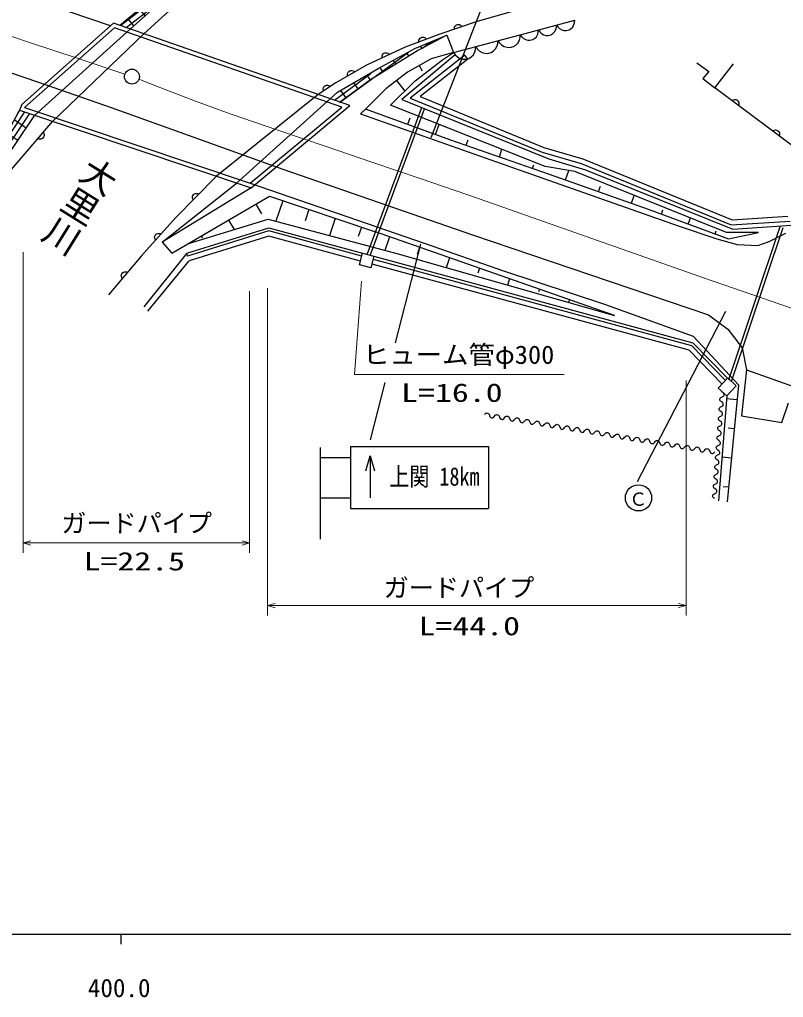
# Model space of a CAD drawing. Units: millimetres, scale not verified. Extents: x 40000 to 680000, y 20000 to 380000.
# Drawn here: x 457927 to 533958, y 198715 to 296001 of the extents above; entities that cross this region are included whole.
import ezdxf
from ezdxf.enums import TextEntityAlignment as Align

# ---------------------------------------------------------------- set-up
doc = ezdxf.new("R2010")
doc.units = ezdxf.units.MM
doc.header["$LTSCALE"] = 1000
doc.linetypes.add('CHAIN', pattern=[18.5, 12, -1.5, 3.5, -1.5])
for name, color, linetype, lineweight in [('M-BGD', 7, 'Continuous', 25), ('M-BMK', 2, 'CHAIN', 13), ('M-BMK-SRVR', 3, 'Continuous', 25), ('M-STR-HTXT', 7, 'Continuous', 13), ('M-STR-STR1', 1, 'Continuous', 25), ('M-STR-STRC', 7, 'Continuous', 25), ('M-TTL-BAND', 7, 'Continuous', 25)]:
    doc.layers.add(name, color=color, linetype=linetype, lineweight=lineweight)
doc.layers.add('M-BGD-HTXT', color=7, linetype='Continuous')
doc.styles.add('@ＭＳ ゴシック', font='')
doc.styles.add('ＭＳ ゴシック', font='')
doc.styles.get('@ＭＳ ゴシック').set_extended_font_data('@MS Gothic')
doc.styles.get('ＭＳ ゴシック').set_extended_font_data('MS Gothic')

msp = doc.modelspace()

# ---------------------------------------------------------------- hatches: boundary and pattern name
at = {"layer": 'M-BGD'}
h = msp.add_hatch(dxfattribs=at)
h.set_pattern_fill('USER', color=256, style=0, pattern_type=2)
h.set_pattern_definition([(217.8464, (478562, 302992), (306.774, -394.829), []), (307.846, (478562, 302992), (2369, 1840.64), []), (307.846, (477071, 302467), (2369, 1840.64), [])])
h.paths.add_polyline_path([(478562, 302992), (473088, 298739), (468959, 295062), (467901, 295431), (471985, 298818), (475687, 301575), (482619, 305946)])
h = msp.add_hatch(dxfattribs=at)
h.set_pattern_fill('USER', color=256, style=0, pattern_type=2)
h.set_pattern_definition([(216.193, (492845, 289993), (295.255, -403.515), []), (306.193, (492845, 289993), (2421.1, 1771.5), []), (306.193, (491340, 289510), (2421.1, 1771.5), [])])
h.paths.add_polyline_path([(497645, 292952), (492845, 289993), (489787, 287755), (488892, 288152), (489563, 288774), (497272, 293126), (500455, 294444)])
h = msp.add_hatch(dxfattribs=at)
h.set_pattern_fill('USER', color=256, style=0, pattern_type=2)
h.set_pattern_definition([(236.012, (459439, 286485), (414.578, -279.509), []), (326.012, (459439, 286485), (1677.05, 2487.47), []), (326.012, (458185, 285521), (1677.05, 2487.5), [])])
h.paths.add_polyline_path([(459439, 286485), (451191, 274253), (450863, 274435), (457935, 286990)])

# ---------------------------------------------------------------- linework, layer by layer
for p, q in [((456429, 298990), (466942, 295420)), ((467901, 295431), (471985, 298818)), ((473088, 298739), (468959, 295062)), ((470293, 294597), (474483, 298387)), ((508825, 297345), (503388, 295787)), ((503388, 295787), (499774, 294553)), ((507766, 294493), (513184, 295936)), ((468959, 295062), (459439, 286485)), ((461256, 285886), (470293, 294597)), ((499774, 294553), (496306, 293260)), ((497272, 293126), (500455, 294444)), ((500455, 294444), (497645, 292952)), ((500455, 294444), (501126, 292728)), ((501126, 292728), (507766, 294493)), ((496306, 293260), (492457, 291468)), ((497645, 292952), (492845, 289993)), ((493616, 291136), (497272, 293126)), ((452341, 292308), (459711, 289822)), ((501268, 292484), (495980, 288057)), ((498888, 292081), (496526, 290763)), ((502252, 292469), (496812, 288195)), ((497302, 289920), (500026, 292004)), ((502561, 292076), (497796, 288332)), ((501126, 292728), (498888, 292081)), ((500026, 292004), (501126, 292728)), ((502561, 292076), (502252, 292469)), ((492457, 291468), (489400, 289705)), ((489563, 288774), (493616, 291136)), ((497707, 291422), (497993, 290910)), ((525322, 291703), (526529, 290821)), ((527130, 289219), (528990, 291610)), ((492845, 289993), (489787, 287755)), ((496526, 290763), (494387, 289122)), ((494858, 287500), (497302, 289920)), ((495456, 289943), (496263, 288892)), ((526529, 290821), (525925, 290124)), ((525925, 290124), (527130, 289219)), ((459711, 289822), (467037, 287247)), ((489400, 289705), (487633, 288545)), ((494387, 289122), (492398, 287133)), ((539276, 280118), (527130, 289219)), ((487633, 288545), (477525, 280420)), ((479492, 279703), (488892, 288152)), ((488892, 288152), (489563, 288774)), ((495980, 288057), (510603, 282148)), ((496812, 288195), (509932, 282815)), ((497796, 288332), (510098, 283288)), ((467037, 287247), (484135, 281111)), ((492398, 287133), (491876, 286611)), ((492413, 287098), (500726, 284073)), ((492537, 272629), (497962, 287237)), ((492819, 272524), (498243, 287132)), ((510254, 281383), (494858, 287500)), ((457935, 286990), (450863, 274435)), ((451191, 274253), (459439, 286485)), ((491876, 286611), (508231, 280843)), ((496569, 285585), (496805, 286232)), ((456333, 280160), (461256, 285886)), ((499340, 284577), (499703, 285575)), ((500726, 284073), (510641, 280628)), ((502378, 283499), (502564, 284033)), ((510098, 283288), (513983, 282152)), ((505684, 282350), (505943, 283096)), ((509932, 282815), (513818, 281680)), ((510603, 282148), (514268, 281066)), ((513983, 282152), (528844, 276089)), ((508989, 281202), (509114, 281562)), ((513199, 280882), (510254, 281383)), ((513818, 281680), (528761, 275583)), ((477525, 280420), (473438, 276284)), ((484135, 281111), (503006, 274584)), ((508231, 280843), (523575, 275457)), ((510641, 280628), (520477, 277142)), ((512281, 280047), (512612, 280982)), ((528282, 274832), (513199, 280882)), ((514268, 281066), (528905, 275151)), ((472121, 273869), (479492, 279703)), ((480976, 279263), (472121, 273869)), ((480892, 279713), (498288, 273728)), ((515559, 278885), (515755, 279437)), ((473093, 272771), (482816, 278417)), ((482816, 278417), (493260, 274904)), ((518838, 277723), (519116, 278509)), ((481455, 277627), (482003, 276684)), ((484122, 277978), (483436, 275939)), ((486733, 277100), (486354, 275974)), ((520477, 277142), (528483, 274171)), ((521811, 276647), (521962, 277055)), ((528844, 276089), (534405, 276430)), ((473438, 276284), (470020, 272458)), ((474651, 273676), (482662, 276147)), ((478734, 276046), (479281, 275104)), ((482662, 276147), (495463, 272711)), ((489344, 276221), (488768, 274508)), ((491955, 275343), (491642, 274413)), ((523575, 275457), (527334, 274179)), ((524480, 275657), (524706, 276267)), ((528525, 260175), (533633, 275405)), ((528761, 275583), (534618, 275942)), ((528905, 275151), (534774, 275552)), ((474564, 272751), (482722, 275283)), ((482728, 274971), (474653, 272464)), ((482738, 274450), (474801, 271987)), ((476012, 274466), (476121, 274278)), ((482722, 275283), (492067, 272751)), ((491988, 272461), (482728, 274971)), ((491857, 271979), (482738, 274450)), ((517145, 266562), (493260, 274904)), ((494753, 274383), (494280, 273028)), ((503006, 274584), (526508, 266636)), ((527148, 274666), (527269, 274991)), ((531467, 274832), (528282, 274832)), ((528483, 274171), (531467, 274832)), ((528810, 260080), (533917, 275310)), ((532526, 273907), (534192, 274760)), ((472121, 273869), (473093, 272771)), ((498288, 273728), (506109, 271000)), ((527334, 274179), (529349, 273636)), ((529349, 273636), (531402, 273520)), ((531402, 273520), (532526, 273907)), ((470020, 272458), (466789, 268631)), ((474564, 272751), (470304, 267426)), ((474653, 272464), (474564, 272751)), ((491765, 271586), (492067, 272751)), ((492067, 272751), (493189, 272461)), ((493189, 272461), (492887, 271295)), ((493189, 272461), (524954, 263850)), ((495463, 272711), (517145, 266562)), ((497739, 273340), (497496, 272644)), ((470706, 267004), (474801, 271987)), ((492887, 271295), (491765, 271586)), ((492980, 271689), (524533, 263136)), ((493110, 272171), (524796, 263582)), ((500724, 272297), (500382, 271316)), ((503710, 271254), (503542, 270773)), ((506109, 271000), (516143, 267688)), ((506696, 270212), (506477, 269587)), ((509681, 269169), (509588, 268901)), ((512667, 268126), (512573, 267858)), ((516143, 267688), (524967, 264514)), ((526508, 266636), (528417, 265196)), ((528417, 265196), (529838, 263331)), ((524954, 263850), (528388, 260322)), ((524967, 264514), (529504, 259631)), ((524533, 263136), (527846, 259732)), ((524796, 263582), (528185, 260100)), ((529838, 263331), (530282, 261155)), ((530282, 261155), (529793, 256582)), ((530282, 261155), (535521, 259291)), ((528408, 260343), (527475, 259328)), ((529248, 259571), (528408, 260343)), ((527475, 259328), (528315, 258556)), ((528315, 258556), (529248, 259571)), ((528378, 248018), (529504, 259631)), ((528315, 258556), (527480, 248131)), ((529363, 258179), (528294, 258283)), ((533790, 255916), (534456, 257870)), ((529793, 256582), (533790, 255916)), ((529082, 255276), (528469, 255336)), ((528800, 252373), (527827, 252468)), ((528518, 249470), (527964, 249524))]:
    msp.add_line(p, q, dxfattribs=at)
for points in [[(511378, 295455), (511501, 295265), (511656, 295118), (511885, 294966), (512113, 294911), (512343, 294899), (512623, 294974), (512817, 295098), (512987, 295259), (513110, 295505), (513167, 295709), (513184, 295936)], [(501203, 295041), (501203, 295138), (501223, 295228), (501267, 295336), (501335, 295409), (501414, 295466), (501532, 295506), (501630, 295510), (501729, 295493), (501831, 295435), (501901, 295377), (501960, 295300)], [(507766, 294493), (507889, 294304), (508044, 294156), (508273, 294005), (508500, 293949), (508731, 293938), (509011, 294012), (509205, 294137), (509375, 294298), (509498, 294543), (509555, 294747), (509572, 294974)], [(509572, 294974), (509695, 294785), (509850, 294637), (510079, 294485), (510306, 294430), (510537, 294419), (510817, 294493), (511011, 294617), (511181, 294779), (511304, 295024), (511361, 295228), (511378, 295455)], [(497665, 293767), (497663, 293864), (497681, 293954), (497721, 294063), (497787, 294139), (497865, 294198), (497981, 294241), (498079, 294248), (498179, 294234), (498282, 294179), (498355, 294122), (498415, 294046)], [(503339, 293316), (503490, 293084), (503680, 292904), (503961, 292717), (504239, 292649), (504521, 292636), (504865, 292727), (505102, 292879), (505311, 293076), (505462, 293377), (505532, 293627), (505552, 293905)], [(505552, 293905), (505703, 293672), (505893, 293492), (506174, 293306), (506452, 293238), (506735, 293224), (507078, 293315), (507316, 293467), (507524, 293665), (507675, 293966), (507745, 294215), (507766, 294493)], [(501126, 292728), (501277, 292495), (501467, 292315), (501747, 292129), (502026, 292061), (502308, 292047), (502651, 292138), (502889, 292290), (503097, 292488), (503249, 292789), (503318, 293038), (503339, 293316)], [(494019, 292195), (494009, 292292), (494020, 292383), (494051, 292495), (494111, 292576), (494184, 292641), (494297, 292693), (494394, 292707), (494494, 292701), (494602, 292654), (494678, 292604), (494744, 292533)], [(490582, 290386), (490564, 290482), (490566, 290573), (490588, 290688), (490640, 290773), (490708, 290844), (490815, 290906), (490911, 290929), (491011, 290932), (491122, 290894), (491203, 290851), (491275, 290786)], [(488182, 288906), (488158, 289000), (488156, 289092), (488171, 289207), (488218, 289295), (488282, 289370), (488385, 289438), (488479, 289466), (488579, 289475), (488693, 289444), (488776, 289405), (488851, 289344)], [(528834, 287942), (528915, 287996), (529000, 288030), (529113, 288055), (529213, 288040), (529305, 288006), (529404, 287932), (529462, 287853), (529504, 287762), (529514, 287645), (529505, 287554), (529474, 287462)], [(460286, 284758), (460335, 284673), (460363, 284586), (460380, 284471), (460359, 284373), (460319, 284284), (460238, 284190), (460156, 284137), (460062, 284101), (459945, 284099), (459854, 284114), (459765, 284151)], [(532883, 284908), (532964, 284963), (533049, 284996), (533162, 285021), (533262, 285007), (533354, 284973), (533453, 284899), (533511, 284820), (533553, 284729), (533563, 284611), (533554, 284520), (533523, 284429)], [(475200, 278068), (475158, 278155), (475136, 278244), (475127, 278360), (475154, 278456), (475200, 278543), (475288, 278631), (475374, 278678), (475470, 278707), (475587, 278701), (475676, 278680), (475763, 278637)], [(471463, 274073), (471415, 274158), (471389, 274246), (471374, 274361), (471397, 274458), (471439, 274547), (471521, 274640), (471605, 274691), (471699, 274725), (471817, 274724), (471907, 274708), (471996, 274669)], [(468146, 270239), (468097, 270323), (468068, 270410), (468050, 270525), (468070, 270623), (468109, 270713), (468189, 270807), (468271, 270861), (468365, 270897), (468482, 270900), (468573, 270887), (468663, 270850)], [(527802, 257969), (527711, 258036), (527670, 258078), (527640, 258131), (527628, 258194), (527633, 258255), (527654, 258309), (527689, 258359), (527738, 258397), (527939, 258502), (527983, 258543), (528017, 258581), (528041, 258642), (528046, 258709), (528034, 258771), (528002, 258821), (527966, 258863), (527874, 258930)], [(527730, 257007), (527639, 257075), (527598, 257116), (527569, 257169), (527556, 257233), (527561, 257293), (527582, 257347), (527617, 257398), (527666, 257435), (527867, 257541), (527911, 257581), (527945, 257620), (527969, 257681), (527974, 257748), (527962, 257809), (527930, 257860), (527894, 257901), (527802, 257969)], [(504206, 256700), (504284, 256789), (504331, 256828), (504389, 256854), (504457, 256861), (504519, 256851), (504573, 256824), (504623, 256783), (504658, 256729), (504750, 256510), (504788, 256460), (504825, 256421), (504887, 256390), (504956, 256379), (505021, 256387), (505077, 256416), (505123, 256449), (505202, 256539)], [(527659, 256046), (527567, 256113), (527526, 256155), (527497, 256208), (527484, 256272), (527489, 256332), (527510, 256386), (527545, 256436), (527594, 256474), (527795, 256580), (527839, 256620), (527874, 256658), (527897, 256719), (527902, 256787), (527890, 256848), (527858, 256899), (527822, 256940), (527730, 257007)], [(505202, 256539), (505280, 256628), (505327, 256667), (505385, 256693), (505453, 256700), (505515, 256690), (505570, 256663), (505619, 256622), (505654, 256568), (505746, 256349), (505784, 256299), (505821, 256260), (505883, 256229), (505952, 256218), (506018, 256225), (506073, 256255), (506120, 256288), (506198, 256378)], [(506198, 256378), (506276, 256467), (506324, 256506), (506381, 256532), (506449, 256539), (506511, 256529), (506566, 256502), (506615, 256461), (506650, 256407), (506742, 256188), (506780, 256138), (506817, 256099), (506879, 256068), (506949, 256057), (507014, 256064), (507070, 256094), (507116, 256127), (507194, 256217)], [(507194, 256217), (507273, 256306), (507320, 256345), (507378, 256371), (507445, 256378), (507508, 256368), (507562, 256341), (507612, 256300), (507646, 256246), (507739, 256026), (507777, 255977), (507814, 255938), (507875, 255907), (507945, 255896), (508010, 255903), (508066, 255933), (508112, 255966), (508191, 256056)], [(508191, 256056), (508269, 256145), (508316, 256184), (508374, 256210), (508442, 256217), (508504, 256207), (508558, 256180), (508608, 256139), (508643, 256085), (508735, 255865), (508773, 255816), (508810, 255777), (508871, 255746), (508941, 255735), (509006, 255742), (509062, 255772), (509108, 255805), (509187, 255894)], [(509187, 255894), (509265, 255984), (509312, 256022), (509370, 256049), (509438, 256056), (509500, 256046), (509554, 256019), (509604, 255978), (509639, 255924), (509731, 255704), (509769, 255655), (509806, 255615), (509868, 255585), (509937, 255574), (510002, 255581), (510058, 255610), (510105, 255644), (510183, 255733)], [(510183, 255733), (510261, 255823), (510308, 255861), (510366, 255888), (510434, 255895), (510496, 255885), (510551, 255858), (510600, 255817), (510635, 255763), (510727, 255543), (510765, 255494), (510802, 255454), (510864, 255424), (510934, 255413), (510999, 255420), (511055, 255449), (511101, 255483), (511179, 255572)], [(527587, 255085), (527495, 255152), (527455, 255193), (527425, 255246), (527413, 255310), (527417, 255370), (527438, 255424), (527473, 255475), (527522, 255512), (527723, 255618), (527767, 255658), (527802, 255697), (527825, 255758), (527831, 255825), (527818, 255887), (527786, 255937), (527750, 255979), (527659, 256046)], [(511179, 255572), (511258, 255662), (511305, 255700), (511363, 255727), (511430, 255734), (511492, 255724), (511547, 255697), (511597, 255656), (511631, 255601), (511724, 255382), (511761, 255332), (511799, 255293), (511860, 255263), (511930, 255252), (511995, 255259), (512051, 255288), (512097, 255322), (512175, 255411)], [(512175, 255411), (512254, 255501), (512301, 255539), (512359, 255566), (512426, 255573), (512489, 255562), (512543, 255536), (512593, 255495), (512627, 255440), (512720, 255221), (512758, 255171), (512795, 255132), (512856, 255102), (512926, 255091), (512991, 255098), (513047, 255127), (513093, 255161), (513172, 255250)], [(513172, 255250), (513250, 255340), (513297, 255378), (513355, 255404), (513423, 255411), (513485, 255401), (513539, 255375), (513589, 255333), (513624, 255279), (513716, 255060), (513754, 255010), (513791, 254971), (513853, 254941), (513922, 254929), (513987, 254937), (514043, 254966), (514090, 254999), (514168, 255089)], [(514168, 255089), (514246, 255179), (514293, 255217), (514351, 255243), (514419, 255250), (514481, 255240), (514536, 255214), (514585, 255172), (514620, 255118), (514712, 254899), (514750, 254849), (514787, 254810), (514849, 254780), (514919, 254768), (514984, 254776), (515039, 254805), (515086, 254838), (515164, 254928)], [(515164, 254928), (515243, 255018), (515290, 255056), (515348, 255082), (515415, 255089), (515477, 255079), (515532, 255053), (515581, 255011), (515616, 254957), (515708, 254738), (515746, 254688), (515784, 254649), (515845, 254619), (515915, 254607), (515980, 254615), (516036, 254644), (516082, 254677), (516160, 254767)], [(516160, 254767), (516239, 254856), (516286, 254895), (516344, 254921), (516411, 254928), (516474, 254918), (516528, 254891), (516578, 254850), (516612, 254796), (516705, 254577), (516743, 254527), (516780, 254488), (516841, 254457), (516911, 254446), (516976, 254454), (517032, 254483), (517078, 254516), (517157, 254606)], [(527515, 254123), (527423, 254190), (527383, 254232), (527353, 254285), (527341, 254349), (527345, 254409), (527366, 254463), (527401, 254513), (527450, 254551), (527651, 254657), (527695, 254697), (527730, 254735), (527754, 254796), (527759, 254864), (527746, 254925), (527714, 254976), (527678, 255017), (527587, 255085)], [(517157, 254606), (517235, 254695), (517282, 254734), (517340, 254760), (517408, 254767), (517470, 254757), (517524, 254730), (517574, 254689), (517609, 254635), (517701, 254416), (517739, 254366), (517776, 254327), (517838, 254296), (517907, 254285), (517972, 254292), (518028, 254322), (518074, 254355), (518153, 254445)], [(518153, 254445), (518231, 254534), (518278, 254573), (518336, 254599), (518404, 254606), (518466, 254596), (518521, 254569), (518570, 254528), (518605, 254474), (518697, 254254), (518735, 254205), (518772, 254166), (518834, 254135), (518903, 254124), (518969, 254131), (519024, 254161), (519071, 254194), (519149, 254284)], [(519149, 254284), (519227, 254373), (519275, 254412), (519332, 254438), (519400, 254445), (519462, 254435), (519517, 254408), (519566, 254367), (519601, 254313), (519693, 254093), (519731, 254044), (519768, 254005), (519830, 253974), (519900, 253963), (519965, 253970), (520021, 254000), (520067, 254033), (520145, 254123)], [(520145, 254123), (520224, 254212), (520271, 254250), (520329, 254277), (520396, 254284), (520459, 254274), (520513, 254247), (520563, 254206), (520597, 254152), (520690, 253932), (520728, 253883), (520765, 253843), (520826, 253813), (520896, 253802), (520961, 253809), (521017, 253838), (521063, 253872), (521142, 253961)], [(521142, 253961), (521220, 254051), (521267, 254089), (521325, 254116), (521393, 254123), (521455, 254113), (521509, 254086), (521559, 254045), (521594, 253991), (521686, 253771), (521724, 253722), (521761, 253682), (521822, 253652), (521892, 253641), (521957, 253648), (522013, 253677), (522059, 253711), (522138, 253800)], [(522138, 253800), (522216, 253890), (522263, 253928), (522321, 253955), (522389, 253962), (522451, 253952), (522505, 253925), (522555, 253884), (522590, 253829), (522682, 253610), (522720, 253561), (522757, 253521), (522819, 253491), (522888, 253480), (522953, 253487), (523009, 253516), (523056, 253550), (523134, 253639)], [(527443, 253162), (527351, 253229), (527311, 253271), (527281, 253324), (527269, 253387), (527273, 253448), (527294, 253502), (527329, 253552), (527378, 253590), (527579, 253695), (527623, 253736), (527658, 253774), (527682, 253835), (527687, 253902), (527674, 253964), (527642, 254014), (527606, 254056), (527515, 254123)], [(523134, 253639), (523212, 253729), (523259, 253767), (523317, 253794), (523385, 253801), (523447, 253791), (523502, 253764), (523551, 253723), (523586, 253668), (523678, 253449), (523716, 253399), (523753, 253360), (523815, 253330), (523885, 253319), (523950, 253326), (524006, 253355), (524052, 253389), (524130, 253478)], [(524130, 253478), (524209, 253568), (524256, 253606), (524314, 253633), (524381, 253639), (524443, 253629), (524498, 253603), (524548, 253561), (524582, 253507), (524675, 253288), (524712, 253238), (524750, 253199), (524811, 253169), (524881, 253157), (524946, 253165), (525002, 253194), (525048, 253228), (525126, 253317)], [(525126, 253317), (525205, 253407), (525252, 253445), (525310, 253471), (525377, 253478), (525440, 253468), (525494, 253442), (525544, 253400), (525578, 253346), (525671, 253127), (525709, 253077), (525746, 253038), (525807, 253008), (525877, 252996), (525942, 253004), (525998, 253033), (526044, 253066), (526123, 253156)], [(526123, 253156), (526201, 253246), (526248, 253284), (526306, 253310), (526374, 253317), (526436, 253307), (526490, 253281), (526540, 253239), (526575, 253185), (526667, 252966), (526705, 252916), (526742, 252877), (526804, 252847), (526873, 252835), (526938, 252843), (526994, 252872), (527041, 252905), (527119, 252995)], [(527371, 252200), (527279, 252268), (527239, 252309), (527209, 252362), (527197, 252426), (527201, 252486), (527222, 252540), (527257, 252591), (527306, 252628), (527507, 252734), (527551, 252774), (527586, 252813), (527610, 252874), (527615, 252941), (527602, 253002), (527570, 253053), (527534, 253094), (527443, 253162)], [(527299, 251239), (527207, 251306), (527167, 251348), (527137, 251401), (527125, 251465), (527129, 251525), (527150, 251579), (527185, 251629), (527234, 251667), (527435, 251773), (527480, 251813), (527514, 251851), (527538, 251912), (527543, 251980), (527530, 252041), (527498, 252092), (527462, 252133), (527371, 252200)], [(527227, 250278), (527135, 250345), (527095, 250386), (527065, 250439), (527053, 250503), (527057, 250563), (527078, 250617), (527114, 250668), (527162, 250705), (527364, 250811), (527408, 250851), (527442, 250890), (527466, 250951), (527471, 251018), (527459, 251080), (527426, 251130), (527390, 251172), (527299, 251239)], [(527155, 249316), (527063, 249383), (527023, 249425), (526993, 249478), (526981, 249542), (526985, 249602), (527006, 249656), (527042, 249706), (527090, 249744), (527292, 249850), (527336, 249890), (527370, 249928), (527394, 249989), (527399, 250057), (527387, 250118), (527354, 250169), (527319, 250210), (527227, 250278)], [(527083, 248355), (526991, 248422), (526951, 248464), (526921, 248517), (526909, 248580), (526913, 248641), (526934, 248695), (526970, 248745), (527018, 248783), (527220, 248888), (527264, 248929), (527298, 248967), (527322, 249028), (527327, 249095), (527315, 249157), (527282, 249207), (527247, 249249), (527155, 249316)]]:
    msp.add_lwpolyline(points, dxfattribs=at)
at = {"layer": 'M-BMK'}
for points in [[(468407, 290579), (463672, 292150), (458928, 293726), (454192, 295294), (449433, 296817), (444662, 298265), (439871, 299686), (436314, 300731), (432732, 301721), (429917, 302412), (427078, 303048), (422302, 304044), (417516, 304982), (414163, 305591), (410790, 306142), (408327, 306487), (405855, 306772), (402939, 307042), (400007, 307252), (395914, 307458), (391808, 307604)], [(563858, 257265), (559144, 258900), (554420, 260537), (549705, 262168), (544979, 263797), (540260, 265416), (535532, 267036), (530814, 268655), (526091, 270289), (521383, 271937), (516669, 273599), (511965, 275257), (507248, 276909), (502536, 278547), (497809, 280176), (493088, 281788), (488352, 283389), (483626, 284988), (478904, 286629), (475429, 287892), (471974, 289212), (470894, 289634), (469814, 290058)]]:
    msp.add_lwpolyline(points, dxfattribs=at)
at = {"layer": 'M-BMK-SRVR'}
msp.add_circle((469112, 290321), 746, dxfattribs=at)
at = {"layer": 'M-STR-HTXT'}
for p, q in [((458288, 272848), (458288, 242935)), ((491951, 269961), (491273, 260693)), ((480825, 242935), (480825, 268993)), ((482605, 269290), (482605, 236708)), ((491273, 260693), (512127, 260693)), ((524269, 236708), (524269, 260097)), ((458288, 243935), (480825, 243935)), ((482605, 237708), (524269, 237708))]:
    msp.add_line(p, q, dxfattribs=at)
for points in [[(459038, 243720), (458288, 243935), (459038, 244149)], [(480075, 244151), (480825, 243935), (480075, 243721)], [(483355, 237492), (482605, 237708), (483355, 237922)], [(523519, 237923), (524269, 237708), (523519, 237494)]]:
    msp.add_lwpolyline(points, dxfattribs=at)
at = {"layer": 'M-STR-STR1'}
for p, q in [((467282, 295647), (458142, 287541)), ((467372, 295192), (458416, 287250)), ((490806, 287438), (467282, 295647)), ((490007, 287293), (467372, 295192)), ((458142, 287541), (457935, 286990)), ((458416, 287250), (480892, 279713)), ((480892, 279713), (490007, 287293)), ((480976, 279263), (490806, 287438)), ((457935, 286990), (480976, 279263))]:
    msp.add_line(p, q, dxfattribs=at)
at = {"layer": 'M-STR-STRC'}
for p, q in [((498903, 284269), (507132, 305421)), ((497850, 273656), (495315, 263832)), ((528197, 266958), (519407, 250006)), ((494295, 259879), (492827, 254192)), ((487842, 253423), (487842, 244303)), ((490853, 253514), (504606, 253514)), ((490853, 253514), (490853, 247349)), ((504606, 253514), (504606, 247349)), ((487842, 252423), (490836, 252423)), ((492834, 252591), (492834, 248413)), ((487842, 248423), (490814, 248423)), ((490853, 247349), (504606, 247349))]:
    msp.add_line(p, q, dxfattribs=at)
msp.add_lwpolyline([(492403, 251091), (492834, 252591), (493261, 251091)], dxfattribs=at)
msp.add_circle((519531, 248416), 1304, dxfattribs=at)
at = {"layer": 'M-TTL-BAND'}
for p, q in [((40000, 205000), (579000, 205000)), ((468000, 205000), (468000, 204000))]:
    msp.add_line(p, q, dxfattribs=at)

# ---------------------------------------------------------------- texts
at = {"layer": 'M-BGD-HTXT', "style": '@ＭＳ ゴシック'}
msp.add_text('大里川', height=2566, rotation=238.1, dxfattribs=at).set_placement((465005, 283030), align=Align.BOTTOM_LEFT)
at = {"layer": 'M-STR-HTXT', "style": 'ＭＳ ゴシック'}
for s, width, p in [('ヒューム管φ300', 1.05, (492106, 261193)), ('L=16.0', 1.35, (495907, 257415)), ('L=22.5', 1.35, (464298, 240647)), ('L=44.0', 1.35, (497638, 234198))]:
    msp.add_text(s, height=1833, dxfattribs=dict(at, width=width)).set_placement(p, align=Align.BOTTOM_LEFT)
for p in [(462079, 244435), (494160, 238008)]:
    msp.add_text('ガードパイプ', height=1833, dxfattribs=at).set_placement(p, align=Align.BOTTOM_LEFT)
at = {"layer": 'M-STR-STRC', "style": 'ＭＳ ゴシック', "width": 0.8}
msp.add_text('上関 18km', height=1833, dxfattribs=at).set_placement((494719, 249076), align=Align.BOTTOM_LEFT)
at = {"layer": 'M-STR-STRC', "style": 'ＭＳ ゴシック'}
msp.add_text('Ｃ', height=1320, dxfattribs=at).set_placement((518604, 247232), align=Align.BOTTOM_LEFT)
at = {"layer": 'M-TTL-BAND', "style": 'ＭＳ ゴシック'}
msp.add_text('400.0', height=1833, dxfattribs=at).set_placement((467844, 198195), align=Align.BOTTOM_CENTER)

doc.saveas('drawing.dxf')
